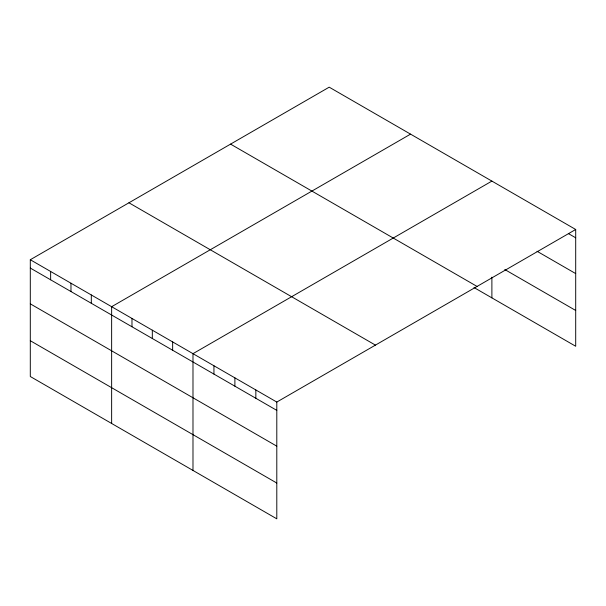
<?xml version="1.0" encoding="UTF-8"?>
<svg xmlns="http://www.w3.org/2000/svg" width="606" height="606" viewBox="0 0 606 606"><rect width="100%" height="100%" fill="white"/><g stroke="black" fill="none" stroke-linecap="round" stroke-linejoin="round"><path stroke-width="0.91" d="M30.3 259.739L276.798 402.058L276.798 518.827L30.3 376.515L30.3 259.739L329.202 87.173L575.7 229.485L575.7 346.261L473.998 287.539M410.55 134.138L111.64 306.704L111.64 423.48M491.89 181.096L192.988 353.669L192.988 470.445M276.798 402.058L575.7 229.485M568.451 233.621L575.7 237.802M537.022 251.263L575.7 273.594M504.783 269.526L575.7 310.469M230.568 144.122L477.058 286.433M128.942 202.79L375.432 345.109M30.3 268.064L276.798 410.376M30.3 303.848L276.798 446.167M30.3 340.724L276.798 483.043M491.89 277.154L491.89 297.872M255.846 389.961L255.846 398.278M234.893 377.864L234.893 386.181M213.941 365.766L213.941 374.084M172.649 341.928L172.649 350.245M152.318 330.187L152.318 338.504M131.979 318.445L131.979 326.763M91.309 294.963L91.309 303.288M70.97 283.222L70.97 291.547M50.639 271.48L50.639 279.805"/></g></svg>
